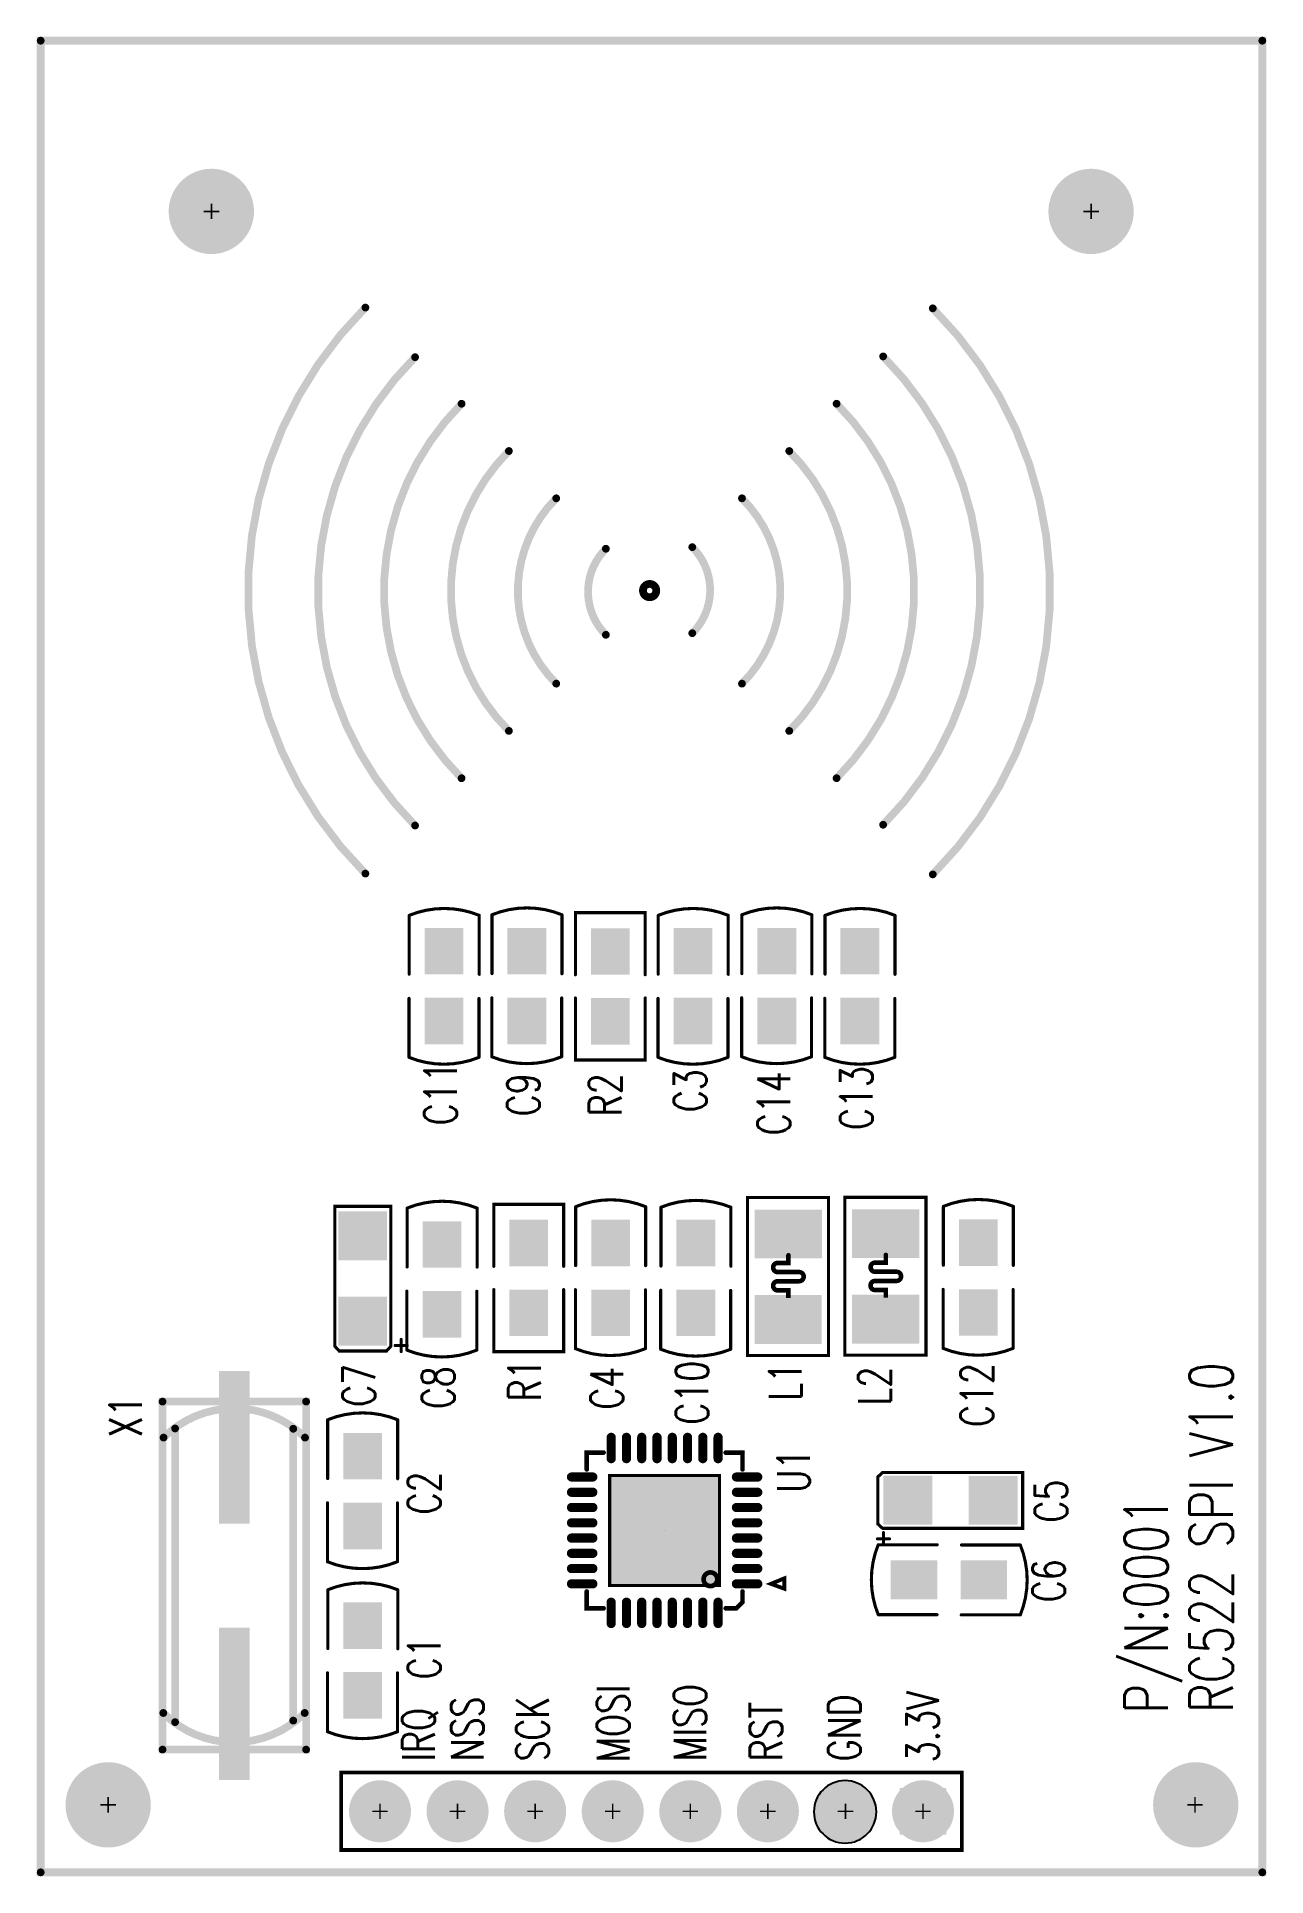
# Model space of a CAD drawing. Extents: x -0.1 to 40.1, y -0.1 to 60.1.
import ezdxf
from ezdxf.enums import TextEntityAlignment as Align

# ---------------------------------------------------------------- set-up
doc = ezdxf.new("R2010")
doc.units = 0
doc.linetypes.add('KEEPOUT_00001000$0', pattern=[2, 1, 1])
for name, color, linetype in [('2D_LINE_26', 254, 'CONTINUOUS'), ('BOARD_OUTLINE_00', 254, 'CONTINUOUS'), ('DRIL_NPLTE_THRU_01', 176, 'CONTINUOUS'), ('DRIL_NPLTE_THRU_02', 16, 'CONTINUOUS'), ('DRIL_PLTE_THRU_01', 176, 'CONTINUOUS'), ('DRIL_PLTE_THRU_02', 16, 'CONTINUOUS'), ('DRIL_SYMBOL', 254, 'CONTINUOUS'), ('KEEPOUT_00', 130, 'CONTINUOUS'), ('PADS_BOT', 1, 'CONTINUOUS'), ('PADS_INNER', 5, 'CONTINUOUS'), ('PADS_TOP', 5, 'CONTINUOUS'), ('PADS_XR_23', 183, 'CONTINUOUS'), ('PADS_XR_25', 253, 'CONTINUOUS'), ('PART_NAME_01', 254, 'CONTINUOUS'), ('PART_NAME_26', 254, 'CONTINUOUS'), ('PART_TOP_2DLINE_00', 254, 'CONTINUOUS'), ('PART_TOP_2DLINE_01', 254, 'CONTINUOUS'), ('TEXT_26', 254, 'CONTINUOUS')]:
    doc.layers.add(name, color=color, linetype=linetype)
doc.styles.add('W0$1524', font='simplex', dxfattribs={"width": 0.75})
doc.styles.add('W0$2032', font='simplex', dxfattribs={"width": 0.75})

# ---------------------------------------------------------------- blocks, each defined once
blk = doc.blocks.new('SMOOTH_0$254')
at = {"const_width": 0.127}
blk.add_lwpolyline([(-0.0635, 0, 1), (0.0635, 0, 1)], format="xyb", close=True, dxfattribs=at)
blk = doc.blocks.new('BOARD_8')
at = {"layer": 'BOARD_OUTLINE_00', "const_width": 0.254}
blk.add_lwpolyline([(0, 0), (40, 0), (40, 60), (0, 60)], close=True, dxfattribs=at)
at = {"layer": 'BOARD_OUTLINE_00'}
for p in [(0, 60), (40, 60), (0, 0), (40, 0)]:
    blk.add_blockref('SMOOTH_0$254', p, dxfattribs=at)
blk = doc.blocks.new('DRAWING_11')
at = {"layer": '2D_LINE_26', "const_width": 0.254}
blk.add_lwpolyline([(-0.218, 0, 1), (0.218, 0, 1)], format="xyb", close=True, dxfattribs=at)
blk = doc.blocks.new('DRAWING_12')
at = {"layer": '2D_LINE_26', "const_width": 0.254}
blk.add_lwpolyline([(0, 0, -0.4142136), (0, -2.8194)], format="xyb", dxfattribs=at)
at = {"layer": '2D_LINE_26'}
for p in [(0, 0), (0, -2.8194)]:
    blk.add_blockref('SMOOTH_0$254', p, dxfattribs=at)
blk = doc.blocks.new('DRAWING_13')
at = {"layer": '2D_LINE_26', "const_width": 0.254}
blk.add_lwpolyline([(0, 0, -0.4142136), (0, -6.0706)], format="xyb", dxfattribs=at)
at = {"layer": '2D_LINE_26'}
for p in [(0, 0), (0, -6.0706)]:
    blk.add_blockref('SMOOTH_0$254', p, dxfattribs=at)
blk = doc.blocks.new('DRAWING_14')
at = {"layer": '2D_LINE_26', "const_width": 0.254}
blk.add_lwpolyline([(0, 0, -0.4142136), (0, -9.1694)], format="xyb", dxfattribs=at)
at = {"layer": '2D_LINE_26'}
for p in [(0, 0), (0, -9.1694)]:
    blk.add_blockref('SMOOTH_0$254', p, dxfattribs=at)
blk = doc.blocks.new('DRAWING_15')
at = {"layer": '2D_LINE_26', "const_width": 0.254}
blk.add_lwpolyline([(0, 0, -0.4142136), (0, -12.2682)], format="xyb", dxfattribs=at)
at = {"layer": '2D_LINE_26'}
for p in [(0, 0), (0, -12.2682)]:
    blk.add_blockref('SMOOTH_0$254', p, dxfattribs=at)
blk = doc.blocks.new('DRAWING_16')
at = {"layer": '2D_LINE_26', "const_width": 0.254}
blk.add_lwpolyline([(0, 0, -0.4142136), (0, -15.3416)], format="xyb", dxfattribs=at)
at = {"layer": '2D_LINE_26'}
for p in [(0, 0), (0, -15.3416)]:
    blk.add_blockref('SMOOTH_0$254', p, dxfattribs=at)
blk = doc.blocks.new('DRAWING_17')
at = {"layer": '2D_LINE_26', "const_width": 0.254}
blk.add_lwpolyline([(0, 0, -0.414214), (0, -18.542)], format="xyb", dxfattribs=at)
at = {"layer": '2D_LINE_26'}
for p in [(0, 0), (0, -18.542)]:
    blk.add_blockref('SMOOTH_0$254', p, dxfattribs=at)
blk = doc.blocks.new('DRAWING_18')
at = {"layer": '2D_LINE_26', "const_width": 0.254}
blk.add_lwpolyline([(0, 0, -0.4142136), (0, 2.8194)], format="xyb", dxfattribs=at)
at = {"layer": '2D_LINE_26'}
for p in [(0, 2.8194), (0, 0)]:
    blk.add_blockref('SMOOTH_0$254', p, dxfattribs=at)
blk = doc.blocks.new('DRAWING_19')
at = {"layer": '2D_LINE_26', "const_width": 0.254}
blk.add_lwpolyline([(0, 0, -0.4142136), (0, 6.0706)], format="xyb", dxfattribs=at)
at = {"layer": '2D_LINE_26'}
for p in [(0, 6.0706), (0, 0)]:
    blk.add_blockref('SMOOTH_0$254', p, dxfattribs=at)
blk = doc.blocks.new('DRAWING_20')
at = {"layer": '2D_LINE_26', "const_width": 0.254}
blk.add_lwpolyline([(0, 0, -0.4142136), (0, 9.1694)], format="xyb", dxfattribs=at)
at = {"layer": '2D_LINE_26'}
for p in [(0, 9.1694), (0, 0)]:
    blk.add_blockref('SMOOTH_0$254', p, dxfattribs=at)
blk = doc.blocks.new('DRAWING_21')
at = {"layer": '2D_LINE_26', "const_width": 0.254}
blk.add_lwpolyline([(0, 0, -0.4142136), (0, 12.2682)], format="xyb", dxfattribs=at)
at = {"layer": '2D_LINE_26'}
for p in [(0, 12.2682), (0, 0)]:
    blk.add_blockref('SMOOTH_0$254', p, dxfattribs=at)
blk = doc.blocks.new('DRAWING_22')
at = {"layer": '2D_LINE_26', "const_width": 0.254}
blk.add_lwpolyline([(0, 0, -0.4142136), (0, 15.3416)], format="xyb", dxfattribs=at)
at = {"layer": '2D_LINE_26'}
for p in [(0, 15.3416), (0, 0)]:
    blk.add_blockref('SMOOTH_0$254', p, dxfattribs=at)
blk = doc.blocks.new('DRAWING_23')
at = {"layer": '2D_LINE_26', "const_width": 0.254}
blk.add_lwpolyline([(0, 0, -0.414214), (0, 18.542)], format="xyb", dxfattribs=at)
at = {"layer": '2D_LINE_26'}
for p in [(0, 18.542), (0, 0)]:
    blk.add_blockref('SMOOTH_0$254', p, dxfattribs=at)
blk = doc.blocks.new('DRAWING_24')
at = {"layer": '2D_LINE_26', "const_width": 0.254}
blk.add_lwpolyline([(-1.27, 0, 1), (1.27, 0, 1)], format="xyb", close=True, dxfattribs=at)
blk = doc.blocks.new('DRAWING_25')
at = {"layer": '2D_LINE_26', "const_width": 0.254}
blk.add_lwpolyline([(-1.27, 0, 1), (1.27, 0, 1)], format="xyb", close=True, dxfattribs=at)
blk = doc.blocks.new('DRAWING_26')
at = {"layer": '2D_LINE_26', "const_width": 0.254}
blk.add_lwpolyline([(-1.27, 0, 1), (1.27, 0, 1)], format="xyb", close=True, dxfattribs=at)
blk = doc.blocks.new('DRAWING_27')
at = {"layer": '2D_LINE_26', "const_width": 0.254}
blk.add_lwpolyline([(-1.27, 0, 1), (1.27, 0, 1)], format="xyb", close=True, dxfattribs=at)
blk = doc.blocks.new('KEEPOUT_9')
at = {"layer": 'KEEPOUT_00', "linetype": 'KEEPOUT_00001000$0'}
blk.add_lwpolyline([(-1.024, 0, 1), (1.024, 0, 1)], format="xyb", close=True, dxfattribs=at)
blk = doc.blocks.new('SMOOTH_0$1016')
at = {"const_width": 0.0508}
blk.add_lwpolyline([(-0.0254, 0, 1), (0.0254, 0, 1)], format="xyb", close=True, dxfattribs=at)
blk = doc.blocks.new('PART_BODY_TOP_1')
at = {"layer": 'PART_TOP_2DLINE_01', "const_width": 0.102}
for points in [[(-0.407, -1.143), (-2.335, -1.143, -0.196645), (-2.335, 1.148), (-0.402, 1.148)], [(0.389, 1.14), (2.316, 1.14, -0.196645), (2.316, -1.151), (0.384, -1.151)]]:
    blk.add_lwpolyline(points, format="xyb", dxfattribs=at)
at = {"layer": 'PART_TOP_2DLINE_01'}
for p in [(-2.335, 1.148), (-0.402, 1.148), (0.389, 1.14), (2.316, 1.14), (-2.335, -1.143), (-0.407, -1.143), (0.384, -1.151), (2.316, -1.151)]:
    blk.add_blockref('SMOOTH_0$1016', p, dxfattribs=at)
blk = doc.blocks.new('DRIL_HOLE_0')
blk.add_lwpolyline([(0, 0, 1), (0, 0, 1)], format="xyb", close=True)
blk = doc.blocks.new('PAD_0')
blk.add_lwpolyline([(0, 0, 1), (0, 0, 1)], format="xyb", close=True)
blk = doc.blocks.new('PAD_1')
at = {"const_width": 1.27}
blk.add_lwpolyline([(-0.762, 0), (0.762, 0)], dxfattribs=at)
blk = doc.blocks.new('STK_TOP_3')
at = {"layer": 'DRIL_PLTE_THRU_01'}
blk.add_blockref('DRIL_HOLE_0', (0, 0), dxfattribs=at)
at = {"layer": 'DRIL_PLTE_THRU_02'}
blk.add_blockref('DRIL_HOLE_0', (0, 0), dxfattribs=at)
at = {"layer": 'PADS_BOT'}
blk.add_blockref('PAD_0', (0, 0), dxfattribs=at)
at = {"layer": 'PADS_INNER'}
blk.add_blockref('PAD_0', (0, 0), dxfattribs=at)
at = {"layer": 'PADS_TOP'}
blk.add_blockref('PAD_1', (0, 0), dxfattribs=at)
blk = doc.blocks.new('SYM_TOP_3')
for name, p in [('PART_BODY_TOP_1', (0, 0)), ('STK_TOP_3', (-1.143, 0)), ('STK_TOP_3', (1.143, 0))]:
    blk.add_blockref(name, p)
blk = doc.blocks.new('PART_TOP_0')
blk.add_blockref('SYM_TOP_3', (0, 0))
at = {"layer": 'PART_NAME_01', "style": 'W0$1524', "width": 0.75}
blk.add_text('C1', height=1.0668, dxfattribs=at).set_placement((0.088, -2.019), align=Align.MIDDLE_CENTER)
blk = doc.blocks.new('PART_TOP_1')
blk.add_blockref('SYM_TOP_3', (0, 0))
at = {"layer": 'PART_NAME_01', "style": 'W0$1524', "width": 0.75}
blk.add_text('C10', height=1.0668, dxfattribs=at).set_placement((-3.76, 0.125), align=Align.MIDDLE_CENTER)
blk = doc.blocks.new('PART_TOP_2')
blk.add_blockref('SYM_TOP_3', (0, 0))
at = {"layer": 'PART_NAME_01', "style": 'W0$1524', "width": 0.75}
blk.add_text('C11', height=1.0668, dxfattribs=at).set_placement((-3.514, 0.116), align=Align.MIDDLE_CENTER)
blk = doc.blocks.new('PART_TOP_3')
blk.add_blockref('SYM_TOP_3', (0, 0))
at = {"layer": 'PART_NAME_01', "style": 'W0$1524', "width": 0.75}
blk.add_text('C12', height=1.0668, rotation=180, dxfattribs=at).set_placement((3.846, -0.048), align=Align.MIDDLE_CENTER)
blk = doc.blocks.new('PART_TOP_4')
blk.add_blockref('SYM_TOP_3', (0, 0))
at = {"layer": 'PART_NAME_01', "style": 'W0$1524', "width": 0.75}
blk.add_text('C13', height=1.0668, dxfattribs=at).set_placement((-3.67, 0.116), align=Align.MIDDLE_CENTER)
blk = doc.blocks.new('PART_TOP_5')
blk.add_blockref('SYM_TOP_3', (0, 0))
at = {"layer": 'PART_NAME_01', "style": 'W0$1524', "width": 0.75}
blk.add_text('C14', height=1.0668, rotation=180, dxfattribs=at).set_placement((3.84, -0.097), align=Align.MIDDLE_CENTER)
blk = doc.blocks.new('PART_TOP_6')
blk.add_blockref('SYM_TOP_3', (0, 0))
at = {"layer": 'PART_NAME_01', "style": 'W0$1524', "width": 0.75}
blk.add_text('C2', height=1.0668, rotation=180, dxfattribs=at).set_placement((0.065, 2.019), align=Align.MIDDLE_CENTER)
blk = doc.blocks.new('PART_TOP_7')
blk.add_blockref('SYM_TOP_3', (0, 0))
at = {"layer": 'PART_NAME_01', "style": 'W0$1524', "width": 0.75}
blk.add_text('C3', height=1.0668, dxfattribs=at).set_placement((-3.428, 0.096), align=Align.MIDDLE_CENTER)
blk = doc.blocks.new('PART_TOP_8')
blk.add_blockref('SYM_TOP_3', (0, 0))
at = {"layer": 'PART_NAME_01', "style": 'W0$1524', "width": 0.75}
blk.add_text('C4', height=1.0668, rotation=180, dxfattribs=at).set_placement((3.611164, -0.124686), align=Align.MIDDLE_CENTER)
blk = doc.blocks.new('SMOOTH_0$10008')
at = {"const_width": 0.05004}
blk.add_lwpolyline([(-0.02502, 0, 1), (0.02502, 0, 1)], format="xyb", close=True, dxfattribs=at)
blk = doc.blocks.new('PART_BODY_TOP_2')
at = {"layer": 'PART_TOP_2DLINE_00', "const_width": 0.1016}
blk.add_lwpolyline([(-2.17551, 0.76708), (-2.02311, 0.90678), (2.56159, 0.90678), (2.56159, -0.92202), (-2.02311, -0.92202), (-2.17551, -0.78232)], close=True, dxfattribs=at)
at = {"layer": 'PART_TOP_2DLINE_00', "const_width": 0.10008}
for points in [[(-1.9937, -1.0627), (-1.9937, -1.4627)], [(-2.1937, -1.2627), (-1.7937, -1.2627)]]:
    blk.add_lwpolyline(points, dxfattribs=at)
at = {"layer": 'PART_TOP_2DLINE_00'}
for name, p in [('SMOOTH_0$1016', (-2.17551, 0.76708)), ('SMOOTH_0$1016', (-2.02311, 0.90678)), ('SMOOTH_0$1016', (2.56159, 0.90678)), ('SMOOTH_0$1016', (-2.17551, -0.78232)), ('SMOOTH_0$1016', (-2.02311, -0.92202)), ('SMOOTH_0$10008', (-1.9937, -1.0627)), ('SMOOTH_0$1016', (2.56159, -0.92202)), ('SMOOTH_0$10008', (-2.1937, -1.2627)), ('SMOOTH_0$10008', (-1.9937, -1.4627)), ('SMOOTH_0$10008', (-1.7937, -1.2627))]:
    blk.add_blockref(name, p, dxfattribs=at)
blk = doc.blocks.new('PAD_2')
at = {"const_width": 1.6}
blk.add_lwpolyline([(-0.8, 0), (0.8, 0)], dxfattribs=at)
blk = doc.blocks.new('STK_TOP_4')
at = {"layer": 'DRIL_PLTE_THRU_01'}
blk.add_blockref('DRIL_HOLE_0', (0, 0), dxfattribs=at)
at = {"layer": 'DRIL_PLTE_THRU_02'}
blk.add_blockref('DRIL_HOLE_0', (0, 0), dxfattribs=at)
at = {"layer": 'PADS_BOT'}
blk.add_blockref('PAD_0', (0, 0), dxfattribs=at)
at = {"layer": 'PADS_INNER'}
blk.add_blockref('PAD_0', (0, 0), dxfattribs=at)
at = {"layer": 'PADS_TOP', "rotation": 90}
blk.add_blockref('PAD_2', (0, 0), dxfattribs=at)
at = {"layer": 'PADS_XR_25'}
blk.add_blockref('PAD_0', (0, 0), dxfattribs=at)
blk = doc.blocks.new('SYM_TOP_4')
for name, p in [('STK_TOP_4', (-1.2, 0)), ('STK_TOP_4', (1.59624, -0.00254)), ('PART_BODY_TOP_2', (0, 0))]:
    blk.add_blockref(name, p)
blk = doc.blocks.new('PART_TOP_9')
blk.add_blockref('SYM_TOP_4', (0, 0))
at = {"layer": 'PART_NAME_01', "style": 'W0$1524', "width": 0.75}
blk.add_text('C5', height=1.0668, rotation=90, dxfattribs=at).set_placement((3.491, -0.031), align=Align.MIDDLE_CENTER)
blk = doc.blocks.new('PART_TOP_10')
blk.add_blockref('SYM_TOP_3', (0, 0))
at = {"layer": 'PART_NAME_01', "style": 'W0$1524', "width": 0.75}
blk.add_text('C6', height=1.0668, rotation=270, dxfattribs=at).set_placement((-3.265, 0.031), align=Align.MIDDLE_CENTER)
blk = doc.blocks.new('PART_TOP_11')
blk.add_blockref('SYM_TOP_4', (0, 0))
at = {"layer": 'PART_NAME_01', "style": 'W0$1524', "width": 0.75}
blk.add_text('C7', height=1.0668, dxfattribs=at).set_placement((-3.301, 0.125), align=Align.MIDDLE_CENTER)
blk = doc.blocks.new('PART_TOP_12')
blk.add_blockref('SYM_TOP_3', (0, 0))
at = {"layer": 'PART_NAME_01', "style": 'W0$1524', "width": 0.75}
blk.add_text('C8', height=1.0668, rotation=180, dxfattribs=at).set_placement((3.547046, -0.124686), align=Align.MIDDLE_CENTER)
blk = doc.blocks.new('PART_TOP_13')
blk.add_blockref('SYM_TOP_3', (0, 0))
at = {"layer": 'PART_NAME_01', "style": 'W0$1524', "width": 0.75}
blk.add_text('C9', height=1.0668, rotation=180, dxfattribs=at).set_placement((3.562634, -0.115886), align=Align.MIDDLE_CENTER)
blk = doc.blocks.new('SMOOTH_0$127')
at = {"const_width": 0.0635}
blk.add_lwpolyline([(-0.03175, 0, 1), (0.03175, 0, 1)], format="xyb", close=True, dxfattribs=at)
blk = doc.blocks.new('PART_BODY_TOP_3')
at = {"layer": 'PART_TOP_2DLINE_01', "const_width": 0.127}
blk.add_lwpolyline([(-1.27, -1.27), (19.05, -1.27), (19.05, 1.27), (-1.27, 1.27)], close=True, dxfattribs=at)
at = {"layer": 'PART_TOP_2DLINE_01'}
for p in [(-1.27, 1.27), (19.05, 1.27), (-1.27, -1.27), (19.05, -1.27)]:
    blk.add_blockref('SMOOTH_0$127', p, dxfattribs=at)
blk = doc.blocks.new('DRIL_SYMBOL_0$889')
at = {"layer": 'DRIL_SYMBOL', "const_width": 0.0508}
for points in [[(-0.254, 0), (0.254, 0)], [(0, -0.254), (0, 0.254)]]:
    blk.add_lwpolyline(points, dxfattribs=at)
blk = doc.blocks.new('DRIL_HOLE_0$889')
at = {"const_width": 0.4445}
blk.add_lwpolyline([(-0.22225, 0, 1), (0.22225, 0, 1)], format="xyb", close=True, dxfattribs=at)
blk.add_blockref('DRIL_SYMBOL_0$889', (0, 0))
blk = doc.blocks.new('PAD_3')
at = {"const_width": 0.762}
blk.add_lwpolyline([(0, -0.381, 1), (0, 0.381, 1)], format="xyb", close=True, dxfattribs=at)
blk = doc.blocks.new('PAD_4')
at = {"const_width": 1.524}
blk.add_lwpolyline([(-0.762, 0), (0.762, 0)], dxfattribs=at)
blk = doc.blocks.new('PAD_5')
at = {"const_width": 1.016}
blk.add_lwpolyline([(0, -0.508, 1), (0, 0.508, 1)], format="xyb", close=True, dxfattribs=at)
blk = doc.blocks.new('STK_TOP_6')
at = {"layer": 'DRIL_PLTE_THRU_01'}
blk.add_blockref('DRIL_HOLE_0$889', (0, 0), dxfattribs=at)
at = {"layer": 'DRIL_PLTE_THRU_02'}
blk.add_blockref('DRIL_HOLE_0$889', (0, 0), dxfattribs=at)
at = {"layer": 'PADS_BOT'}
blk.add_blockref('PAD_4', (0, 0), dxfattribs=at)
at = {"layer": 'PADS_INNER'}
blk.add_blockref('PAD_3', (0, 0), dxfattribs=at)
at = {"layer": 'PADS_TOP'}
blk.add_blockref('PAD_4', (0, 0), dxfattribs=at)
at = {"layer": 'PADS_XR_25'}
blk.add_blockref('PAD_5', (0, 0), dxfattribs=at)
blk = doc.blocks.new('STK_TOP_5')
at = {"layer": 'DRIL_PLTE_THRU_01'}
blk.add_blockref('DRIL_HOLE_0$889', (0, 0), dxfattribs=at)
at = {"layer": 'DRIL_PLTE_THRU_02'}
blk.add_blockref('DRIL_HOLE_0$889', (0, 0), dxfattribs=at)
at = {"layer": 'PADS_BOT'}
blk.add_blockref('PAD_3', (0, 0), dxfattribs=at)
at = {"layer": 'PADS_INNER'}
blk.add_blockref('PAD_3', (0, 0), dxfattribs=at)
at = {"layer": 'PADS_TOP'}
blk.add_blockref('PAD_3', (0, 0), dxfattribs=at)
at = {"layer": 'PADS_XR_25'}
blk.add_blockref('PAD_5', (0, 0), dxfattribs=at)
blk = doc.blocks.new('SYM_TOP_5')
for name, p in [('PART_BODY_TOP_3', (0, 0)), ('STK_TOP_6', (0, 0)), ('STK_TOP_5', (2.54, 0)), ('STK_TOP_5', (5.08, 0)), ('STK_TOP_5', (7.62, 0)), ('STK_TOP_5', (10.16, 0)), ('STK_TOP_5', (12.7, 0)), ('STK_TOP_5', (15.24, 0)), ('STK_TOP_5', (17.78, 0))]:
    blk.add_blockref(name, p)
blk = doc.blocks.new('PART_TOP_14')
blk.add_blockref('SYM_TOP_5', (0, 0))
blk = doc.blocks.new('SMOOTH_0$1')
at = {"const_width": 0.05}
blk.add_lwpolyline([(-0.025, 0, 1), (0.025, 0, 1)], format="xyb", close=True, dxfattribs=at)
blk = doc.blocks.new('SMOOTH_0$15')
at = {"const_width": 0.075}
blk.add_lwpolyline([(-0.0375, 0, 1), (0.0375, 0, 1)], format="xyb", close=True, dxfattribs=at)
blk = doc.blocks.new('PART_BODY_TOP_4')
at = {"layer": 'PART_TOP_2DLINE_00', "const_width": 0.15}
blk.add_lwpolyline([(0.697, 0.003), (0.947, 0.003), (0.947, -0.347, 1), (1.247, -0.347), (1.247, 0.353, -1), (1.547, 0.353), (1.547, -0.347, 1), (1.847, -0.347), (1.847, 0.003), (2.097, 0.003)], format="xyb", dxfattribs=at)
at = {"layer": 'PART_TOP_2DLINE_01', "const_width": 0.1}
blk.add_lwpolyline([(-1.191, 1.318), (3.978, 1.318), (3.978, -1.336), (-1.191, -1.336)], close=True, dxfattribs=at)
at = {"layer": 'PART_TOP_2DLINE_00'}
for p in [(0.697, 0.003), (0.947, 0.003), (0.947, -0.347)]:
    blk.add_blockref('SMOOTH_0$15', p, dxfattribs=at)
at = {"layer": 'PART_TOP_2DLINE_01'}
for p in [(-1.191, 1.318), (3.978, 1.318), (-1.191, -1.336), (3.978, -1.336)]:
    blk.add_blockref('SMOOTH_0$1', p, dxfattribs=at)
blk = doc.blocks.new('PAD_6')
at = {"const_width": 1.6}
blk.add_lwpolyline([(-1.1, 0), (1.1, 0)], dxfattribs=at)
blk = doc.blocks.new('STK_TOP_7')
at = {"layer": 'DRIL_PLTE_THRU_01'}
blk.add_blockref('DRIL_HOLE_0', (0, 0), dxfattribs=at)
at = {"layer": 'DRIL_PLTE_THRU_02'}
blk.add_blockref('DRIL_HOLE_0', (0, 0), dxfattribs=at)
at = {"layer": 'PADS_BOT'}
blk.add_blockref('PAD_0', (0, 0), dxfattribs=at)
at = {"layer": 'PADS_INNER'}
blk.add_blockref('PAD_0', (0, 0), dxfattribs=at)
at = {"layer": 'PADS_TOP', "rotation": 90}
blk.add_blockref('PAD_6', (0, 0), dxfattribs=at)
blk = doc.blocks.new('SYM_TOP_6')
for name, p in [('STK_TOP_7', (0, 0)), ('STK_TOP_7', (2.79908, -0.00508)), ('PART_BODY_TOP_4', (0, 0))]:
    blk.add_blockref(name, p)
blk = doc.blocks.new('PART_TOP_15')
blk.add_blockref('SYM_TOP_6', (0, 0))
at = {"layer": 'PART_NAME_26', "style": 'W0$1524', "width": 0.75}
blk.add_text('L1', height=1.0668, rotation=180, dxfattribs=at).set_placement((4.826, -0.101), align=Align.MIDDLE_CENTER)
blk = doc.blocks.new('PART_TOP_16')
blk.add_blockref('SYM_TOP_6', (0, 0))
at = {"layer": 'PART_NAME_26', "style": 'W0$1524', "width": 0.75}
blk.add_text('L2', height=1.0668, rotation=180, dxfattribs=at).set_placement((4.992, -0.37), align=Align.MIDDLE_CENTER)
blk = doc.blocks.new('PART_BODY_TOP_5')
at = {"layer": 'PART_TOP_2DLINE_00', "const_width": 0.102}
for points in [[(-0.381, 1.143), (-2.413, 1.143), (-2.413, -1.143), (-0.381, -1.143)], [(0.381, 1.143), (2.413, 1.143), (2.413, -1.143), (0.381, -1.143)]]:
    blk.add_lwpolyline(points, dxfattribs=at)
at = {"layer": 'PART_TOP_2DLINE_00'}
for p in [(-2.413, 1.143), (-0.381, 1.143), (0.381, 1.143), (2.413, 1.143), (-2.413, -1.143), (-0.381, -1.143), (0.381, -1.143), (2.413, -1.143)]:
    blk.add_blockref('SMOOTH_0$1016', p, dxfattribs=at)
blk = doc.blocks.new('SYM_TOP_7')
for name, p in [('STK_TOP_3', (-1.143, 0)), ('PART_BODY_TOP_5', (0, 0)), ('STK_TOP_3', (1.143, 0))]:
    blk.add_blockref(name, p)
blk = doc.blocks.new('PART_TOP_17')
blk.add_blockref('SYM_TOP_7', (0, 0))
at = {"layer": 'PART_NAME_01', "style": 'W0$1524', "width": 0.75}
blk.add_text('R1', height=1.0668, dxfattribs=at).set_placement((-3.344, 0.136), align=Align.MIDDLE_CENTER)
blk = doc.blocks.new('PART_TOP_18')
blk.add_blockref('SYM_TOP_7', (0, 0))
at = {"layer": 'PART_NAME_01', "style": 'W0$1524', "width": 0.75}
blk.add_text('R2', height=1.0668, rotation=180, dxfattribs=at).set_placement((3.553, -0.168), align=Align.MIDDLE_CENTER)
blk = doc.blocks.new('SMOOTH_0$1524')
at = {"const_width": 0.0762}
blk.add_lwpolyline([(-0.0381, 0, 1), (0.0381, 0, 1)], format="xyb", close=True, dxfattribs=at)
blk = doc.blocks.new('PART_BODY_TOP_6')
at = {"layer": 'PART_TOP_2DLINE_00', "const_width": 0.1}
blk.add_lwpolyline([(-1.8, 1.8), (1.8, 1.8), (1.8, -1.8), (-1.8, -1.8)], close=True, dxfattribs=at)
at = {"layer": 'PART_TOP_2DLINE_01', "const_width": 0.127}
blk.add_lwpolyline([(1.57, 3.92), (1.91, 3.92), (1.75, 3.48)], close=True, dxfattribs=at)
at = {"layer": 'PART_TOP_2DLINE_01', "const_width": 0.152}
for points in [[(-2.55, 2), (-2.55, 2.55), (-2, 2.55)], [(2, 2.55), (2.35, 2.55), (2.55, 2.35), (2.55, 2)], [(-2, -2.55), (-2.55, -2.55), (-2.55, -2)], [(2, -2.55), (2.55, -2.55), (2.55, -2)]]:
    blk.add_lwpolyline(points, dxfattribs=at)
blk.add_lwpolyline([(1.376, 1.5, 1), (1.824, 1.5, 1)], format="xyb", close=True, dxfattribs=at)
at = {"layer": 'PART_TOP_2DLINE_00'}
for p in [(-1.8, 1.8), (1.8, 1.8), (-1.8, -1.8), (1.8, -1.8)]:
    blk.add_blockref('SMOOTH_0$1', p, dxfattribs=at)
at = {"layer": 'PART_TOP_2DLINE_01'}
for name, p in [('SMOOTH_0$127', (1.57, 3.92)), ('SMOOTH_0$127', (1.91, 3.92)), ('SMOOTH_0$127', (1.75, 3.48)), ('SMOOTH_0$1524', (-2.55, 2.55)), ('SMOOTH_0$1524', (-2, 2.55)), ('SMOOTH_0$1524', (2, 2.55)), ('SMOOTH_0$1524', (2.35, 2.55)), ('SMOOTH_0$1524', (2.55, 2.35)), ('SMOOTH_0$1524', (-2.55, 2)), ('SMOOTH_0$1524', (2.55, 2)), ('SMOOTH_0$1524', (-2.55, -2)), ('SMOOTH_0$1524', (2.55, -2)), ('SMOOTH_0$1524', (-2.55, -2.55)), ('SMOOTH_0$1524', (-2, -2.55)), ('SMOOTH_0$1524', (2, -2.55)), ('SMOOTH_0$1524', (2.55, -2.55))]:
    blk.add_blockref(name, p, dxfattribs=at)
blk = doc.blocks.new('PAD_7')
at = {"const_width": 0.125}
blk.add_lwpolyline([(-0.375, -0.0625), (0.375, -0.0625, 1), (0.375, 0.0625), (-0.375, 0.0625, 1)], format="xyb", close=True, dxfattribs=at)
blk = doc.blocks.new('PAD_8')
at = {"const_width": 0.15}
blk.add_lwpolyline([(-0.35, -0.075), (0.35, -0.075, 1), (0.35, 0.075), (-0.35, 0.075, 1)], format="xyb", close=True, dxfattribs=at)
blk = doc.blocks.new('STK_TOP_9')
at = {"layer": 'DRIL_NPLTE_THRU_01'}
blk.add_blockref('DRIL_HOLE_0', (0, 0), dxfattribs=at)
at = {"layer": 'DRIL_NPLTE_THRU_02'}
blk.add_blockref('DRIL_HOLE_0', (0, 0), dxfattribs=at)
at = {"layer": 'PADS_BOT'}
blk.add_blockref('PAD_0', (0, 0), dxfattribs=at)
at = {"layer": 'PADS_INNER'}
blk.add_blockref('PAD_0', (0, 0), dxfattribs=at)
at = {"layer": 'PADS_TOP', "rotation": 90}
blk.add_blockref('PAD_8', (0, 0), dxfattribs=at)
at = {"layer": 'PADS_XR_23', "rotation": 90}
blk.add_blockref('PAD_7', (0, 0), dxfattribs=at)
blk = doc.blocks.new('STK_TOP_19')
at = {"layer": 'DRIL_NPLTE_THRU_01'}
blk.add_blockref('DRIL_HOLE_0', (0, 0), dxfattribs=at)
at = {"layer": 'DRIL_NPLTE_THRU_02'}
blk.add_blockref('DRIL_HOLE_0', (0, 0), dxfattribs=at)
at = {"layer": 'PADS_BOT'}
blk.add_blockref('PAD_0', (0, 0), dxfattribs=at)
at = {"layer": 'PADS_INNER'}
blk.add_blockref('PAD_0', (0, 0), dxfattribs=at)
at = {"layer": 'PADS_TOP'}
blk.add_blockref('PAD_8', (0, 0), dxfattribs=at)
at = {"layer": 'PADS_XR_23'}
blk.add_blockref('PAD_7', (0, 0), dxfattribs=at)
blk = doc.blocks.new('PAD_9')
blk.add_lwpolyline([(0, 0), (0, 0)])
blk = doc.blocks.new('PAD_10')
at = {"const_width": 3.6}
blk.add_lwpolyline([(-1.8, 0), (1.8, 0)], dxfattribs=at)
blk = doc.blocks.new('STK_TOP_12')
at = {"layer": 'DRIL_NPLTE_THRU_01'}
blk.add_blockref('DRIL_HOLE_0', (0, 0), dxfattribs=at)
at = {"layer": 'DRIL_NPLTE_THRU_02'}
blk.add_blockref('DRIL_HOLE_0', (0, 0), dxfattribs=at)
at = {"layer": 'PADS_BOT'}
blk.add_blockref('PAD_0', (0, 0), dxfattribs=at)
at = {"layer": 'PADS_INNER'}
blk.add_blockref('PAD_0', (0, 0), dxfattribs=at)
at = {"layer": 'PADS_TOP'}
blk.add_blockref('PAD_10', (0, 0), dxfattribs=at)
at = {"layer": 'PADS_XR_23'}
blk.add_blockref('PAD_9', (0, 0), dxfattribs=at)
blk = doc.blocks.new('SYM_TOP_8')
for name, p in [('PART_BODY_TOP_6', (0, 0)), ('STK_TOP_9', (-1.75, 2.7)), ('STK_TOP_9', (-1.25, 2.7)), ('STK_TOP_9', (-0.75, 2.7)), ('STK_TOP_9', (-0.25, 2.7)), ('STK_TOP_9', (0.25, 2.7)), ('STK_TOP_9', (0.75, 2.7)), ('STK_TOP_9', (1.25, 2.7)), ('STK_TOP_9', (1.75, 2.7)), ('STK_TOP_19', (-2.7, 1.75)), ('STK_TOP_19', (2.7, 1.75)), ('STK_TOP_12', (0, 0)), ('STK_TOP_19', (-2.7, 1.25)), ('STK_TOP_19', (2.7, 1.25)), ('STK_TOP_19', (-2.7, 0.75)), ('STK_TOP_19', (2.7, 0.75)), ('STK_TOP_19', (-2.7, 0.25)), ('STK_TOP_19', (2.7, 0.25)), ('STK_TOP_19', (-2.7, -0.25)), ('STK_TOP_19', (-2.7, -0.75)), ('STK_TOP_19', (2.7, -0.25)), ('STK_TOP_19', (2.7, -0.75)), ('STK_TOP_19', (-2.7, -1.25)), ('STK_TOP_19', (2.7, -1.25)), ('STK_TOP_19', (-2.7, -1.75)), ('STK_TOP_19', (2.7, -1.75)), ('STK_TOP_9', (-1.75, -2.7)), ('STK_TOP_9', (-1.25, -2.7)), ('STK_TOP_9', (-0.75, -2.7)), ('STK_TOP_9', (-0.25, -2.7)), ('STK_TOP_9', (0.25, -2.7)), ('STK_TOP_9', (0.75, -2.7)), ('STK_TOP_9', (1.25, -2.7)), ('STK_TOP_9', (1.75, -2.7))]:
    blk.add_blockref(name, p)
blk = doc.blocks.new('PART_TOP_19')
blk.add_blockref('SYM_TOP_8', (0, 0))
at = {"layer": 'PART_NAME_01', "style": 'W0$1524', "width": 0.75}
blk.add_text('U1', height=1.0668, rotation=180, dxfattribs=at).set_placement((-1.957, 4.222), align=Align.MIDDLE_CENTER)
blk = doc.blocks.new('PART_BODY_TOP_7')
at = {"layer": 'PART_TOP_2DLINE_01', "const_width": 0.254}
blk.add_lwpolyline([(0, 0), (11.4, 0), (11.4, 4.7), (0, 4.7)], close=True, dxfattribs=at)
for points in [[(1.199452, 0.045, -0.414213562), (1.199452, 4.675)], [(10.220548, 4.665, -0.414213562), (10.220548, 0.035)]]:
    blk.add_lwpolyline(points, format="xyb", dxfattribs=at)
for points in [[(0.9, 4.29), (10.52, 4.29)], [(0.95, 0.42), (10.51, 0.42)]]:
    blk.add_lwpolyline(points, dxfattribs=at)
at = {"layer": 'PART_TOP_2DLINE_01'}
for p in [(0, 4.7), (11.4, 4.7), (0.9, 4.29), (1.199452, 4.675), (10.220548, 4.665), (10.52, 4.29), (0, 0), (0.95, 0.42), (1.199452, 0.045), (10.220548, 0.035), (10.51, 0.42), (11.4, 0)]:
    blk.add_blockref('SMOOTH_0$254', p, dxfattribs=at)
blk = doc.blocks.new('PAD_11')
at = {"const_width": 1}
blk.add_lwpolyline([(-2.5, 0), (2.5, 0)], dxfattribs=at)
blk = doc.blocks.new('STK_TOP_13')
at = {"layer": 'DRIL_NPLTE_THRU_01'}
blk.add_blockref('DRIL_HOLE_0', (0, 0), dxfattribs=at)
at = {"layer": 'DRIL_NPLTE_THRU_02'}
blk.add_blockref('DRIL_HOLE_0', (0, 0), dxfattribs=at)
at = {"layer": 'PADS_BOT'}
blk.add_blockref('PAD_0', (0, 0), dxfattribs=at)
at = {"layer": 'PADS_INNER'}
blk.add_blockref('PAD_0', (0, 0), dxfattribs=at)
at = {"layer": 'PADS_TOP'}
blk.add_blockref('PAD_11', (0, 0), dxfattribs=at)
blk = doc.blocks.new('SYM_TOP_9')
for name, p in [('PART_BODY_TOP_7', (0, 0)), ('STK_TOP_13', (1.5, 2.35)), ('STK_TOP_13', (9.9, 2.35))]:
    blk.add_blockref(name, p)
blk = doc.blocks.new('PART_TOP_20')
blk.add_blockref('SYM_TOP_9', (0, 0))
at = {"layer": 'PART_NAME_01', "style": 'W0$1524', "width": 0.75}
blk.add_text('X1', height=1.0668, dxfattribs=at).set_placement((10.915, 5.91), align=Align.MIDDLE_CENTER)
blk = doc.blocks.new('DRIL_SYMBOL_2$54')
at = {"layer": 'DRIL_SYMBOL', "const_width": 0.0508}
for points in [[(-0.254, 0), (0.254, 0)], [(0, -0.254), (0, 0.254)]]:
    blk.add_lwpolyline(points, dxfattribs=at)
blk = doc.blocks.new('DRIL_HOLE_2$54')
at = {"const_width": 1.27}
blk.add_lwpolyline([(-0.635, 0, 1), (0.635, 0, 1)], format="xyb", close=True, dxfattribs=at)
blk.add_blockref('DRIL_SYMBOL_2$54', (0, 0))
blk = doc.blocks.new('STK_TOP_24')
at = {"layer": 'DRIL_NPLTE_THRU_01'}
blk.add_blockref('DRIL_HOLE_2$54', (0, 0), dxfattribs=at)
at = {"layer": 'DRIL_NPLTE_THRU_02'}
blk.add_blockref('DRIL_HOLE_2$54', (0, 0), dxfattribs=at)
at = {"layer": 'PADS_BOT'}
blk.add_blockref('PAD_0', (0, 0), dxfattribs=at)
at = {"layer": 'PADS_INNER'}
blk.add_blockref('PAD_0', (0, 0), dxfattribs=at)
at = {"layer": 'PADS_TOP'}
blk.add_blockref('PAD_0', (0, 0), dxfattribs=at)
blk = doc.blocks.new('SYM_TOP_10')
blk.add_blockref('STK_TOP_24', (0.00254, 0))
blk = doc.blocks.new('PART_TOP_21')
blk.add_blockref('SYM_TOP_10', (0, 0))
blk = doc.blocks.new('PART_TOP_22')
blk.add_blockref('SYM_TOP_10', (0, 0))
blk = doc.blocks.new('PART_TOP_23')
blk.add_blockref('SYM_TOP_10', (0, 0))
blk = doc.blocks.new('PART_TOP_24')
blk.add_blockref('SYM_TOP_10', (0, 0))

msp = doc.modelspace()

# ---------------------------------------------------------------- block references
for name, p in [('BOARD_8', (0, 0)), ('DRAWING_27', (5.588, 54.407)), ('PART_TOP_21', (5.588, 54.407)), ('DRAWING_26', (34.392, 54.407)), ('PART_TOP_22', (34.392, 54.407)), ('DRAWING_23', (10.632, 32.715)), ('DRAWING_17', (29.21, 51.232)), ('DRAWING_22', (12.258, 34.29)), ('DRAWING_16', (27.584, 49.657)), ('DRAWING_21', (13.782, 35.839)), ('DRAWING_15', (26.06, 48.108)), ('DRAWING_20', (15.331, 37.389)), ('DRAWING_14', (24.511, 46.558)), ('DRAWING_19', (16.881, 38.938)), ('DRAWING_13', (22.962, 45.009)), ('DRAWING_18', (18.506, 40.538)), ('DRAWING_12', (21.336, 43.409)), ('DRAWING_11', (19.939, 41.986)), ('PART_TOP_9', (29.59, 12.19)), ('DRAWING_24', (2.21, 2.21)), ('PART_TOP_23', (2.21, 2.21)), ('DRAWING_25', (37.821, 2.21)), ('PART_TOP_24', (37.795, 2.21)), ('KEEPOUT_9', (26.34, 1.981))]:
    msp.add_blockref(name, p)
for name, p, rotation in [('PART_TOP_2', (13.208, 29.032), 90), ('PART_TOP_13', (15.92, 29.032), 270), ('PART_TOP_18', (18.651, 29.022), 270), ('PART_TOP_7', (21.361, 29.032), 90), ('PART_TOP_5', (24.102, 29.032), 270), ('PART_TOP_4', (26.822, 29.032), 90), ('PART_TOP_11', (10.541, 19.253), 90), ('PART_TOP_12', (13.141, 19.423), 270), ('PART_TOP_17', (15.98, 19.47), 90), ('PART_TOP_8', (18.66, 19.47), 270), ('PART_TOP_1', (21.45, 19.47), 90), ('PART_TOP_15', (24.48, 20.91), 270), ('PART_TOP_16', (27.67, 20.92), 270), ('PART_TOP_3', (30.7, 19.48), 270), ('PART_TOP_20', (8.69, 4.02), 90), ('PART_TOP_6', (10.54, 12.49), 270), ('PART_TOP_19', (20.43, 11.2), 270), ('PART_TOP_10', (29.74, 9.58), 180), ('PART_TOP_0', (10.54, 6.94), 90), ('PART_TOP_14', (28.89, 2), 180)]:
    msp.add_blockref(name, p, dxfattribs=dict(rotation=rotation))

# ---------------------------------------------------------------- texts
at = {"layer": 'TEXT_26', "width": 0.75}
for s, height, style, p in [('RC522 SPI V1.0', 1.4224, 'W0$2032', (39.04, 5.232)), ('P/N:0001', 1.4224, 'W0$2032', (36.906, 5.207)), ('MISO', 1.0668, 'W0$1524', (21.793, 3.632)), ('NSS', 1.0668, 'W0$1524', (14.503, 3.632)), ('SCK', 1.0668, 'W0$1524', (16.637, 3.632)), ('MOSI', 1.0668, 'W0$1524', (19.279, 3.607)), ('RST', 1.0668, 'W0$1524', (24.282, 3.632)), ('GND', 1.0668, 'W0$1524', (26.848, 3.632)), ('3.3V', 1.0668, 'W0$1524', (29.413, 3.607)), ('IRQ', 1.0668, 'W0$1524', (12.903, 3.632))]:
    msp.add_text(s, height=height, rotation=90, dxfattribs=dict(at, style=style)).set_placement(p)

doc.saveas('drawing.dxf')
